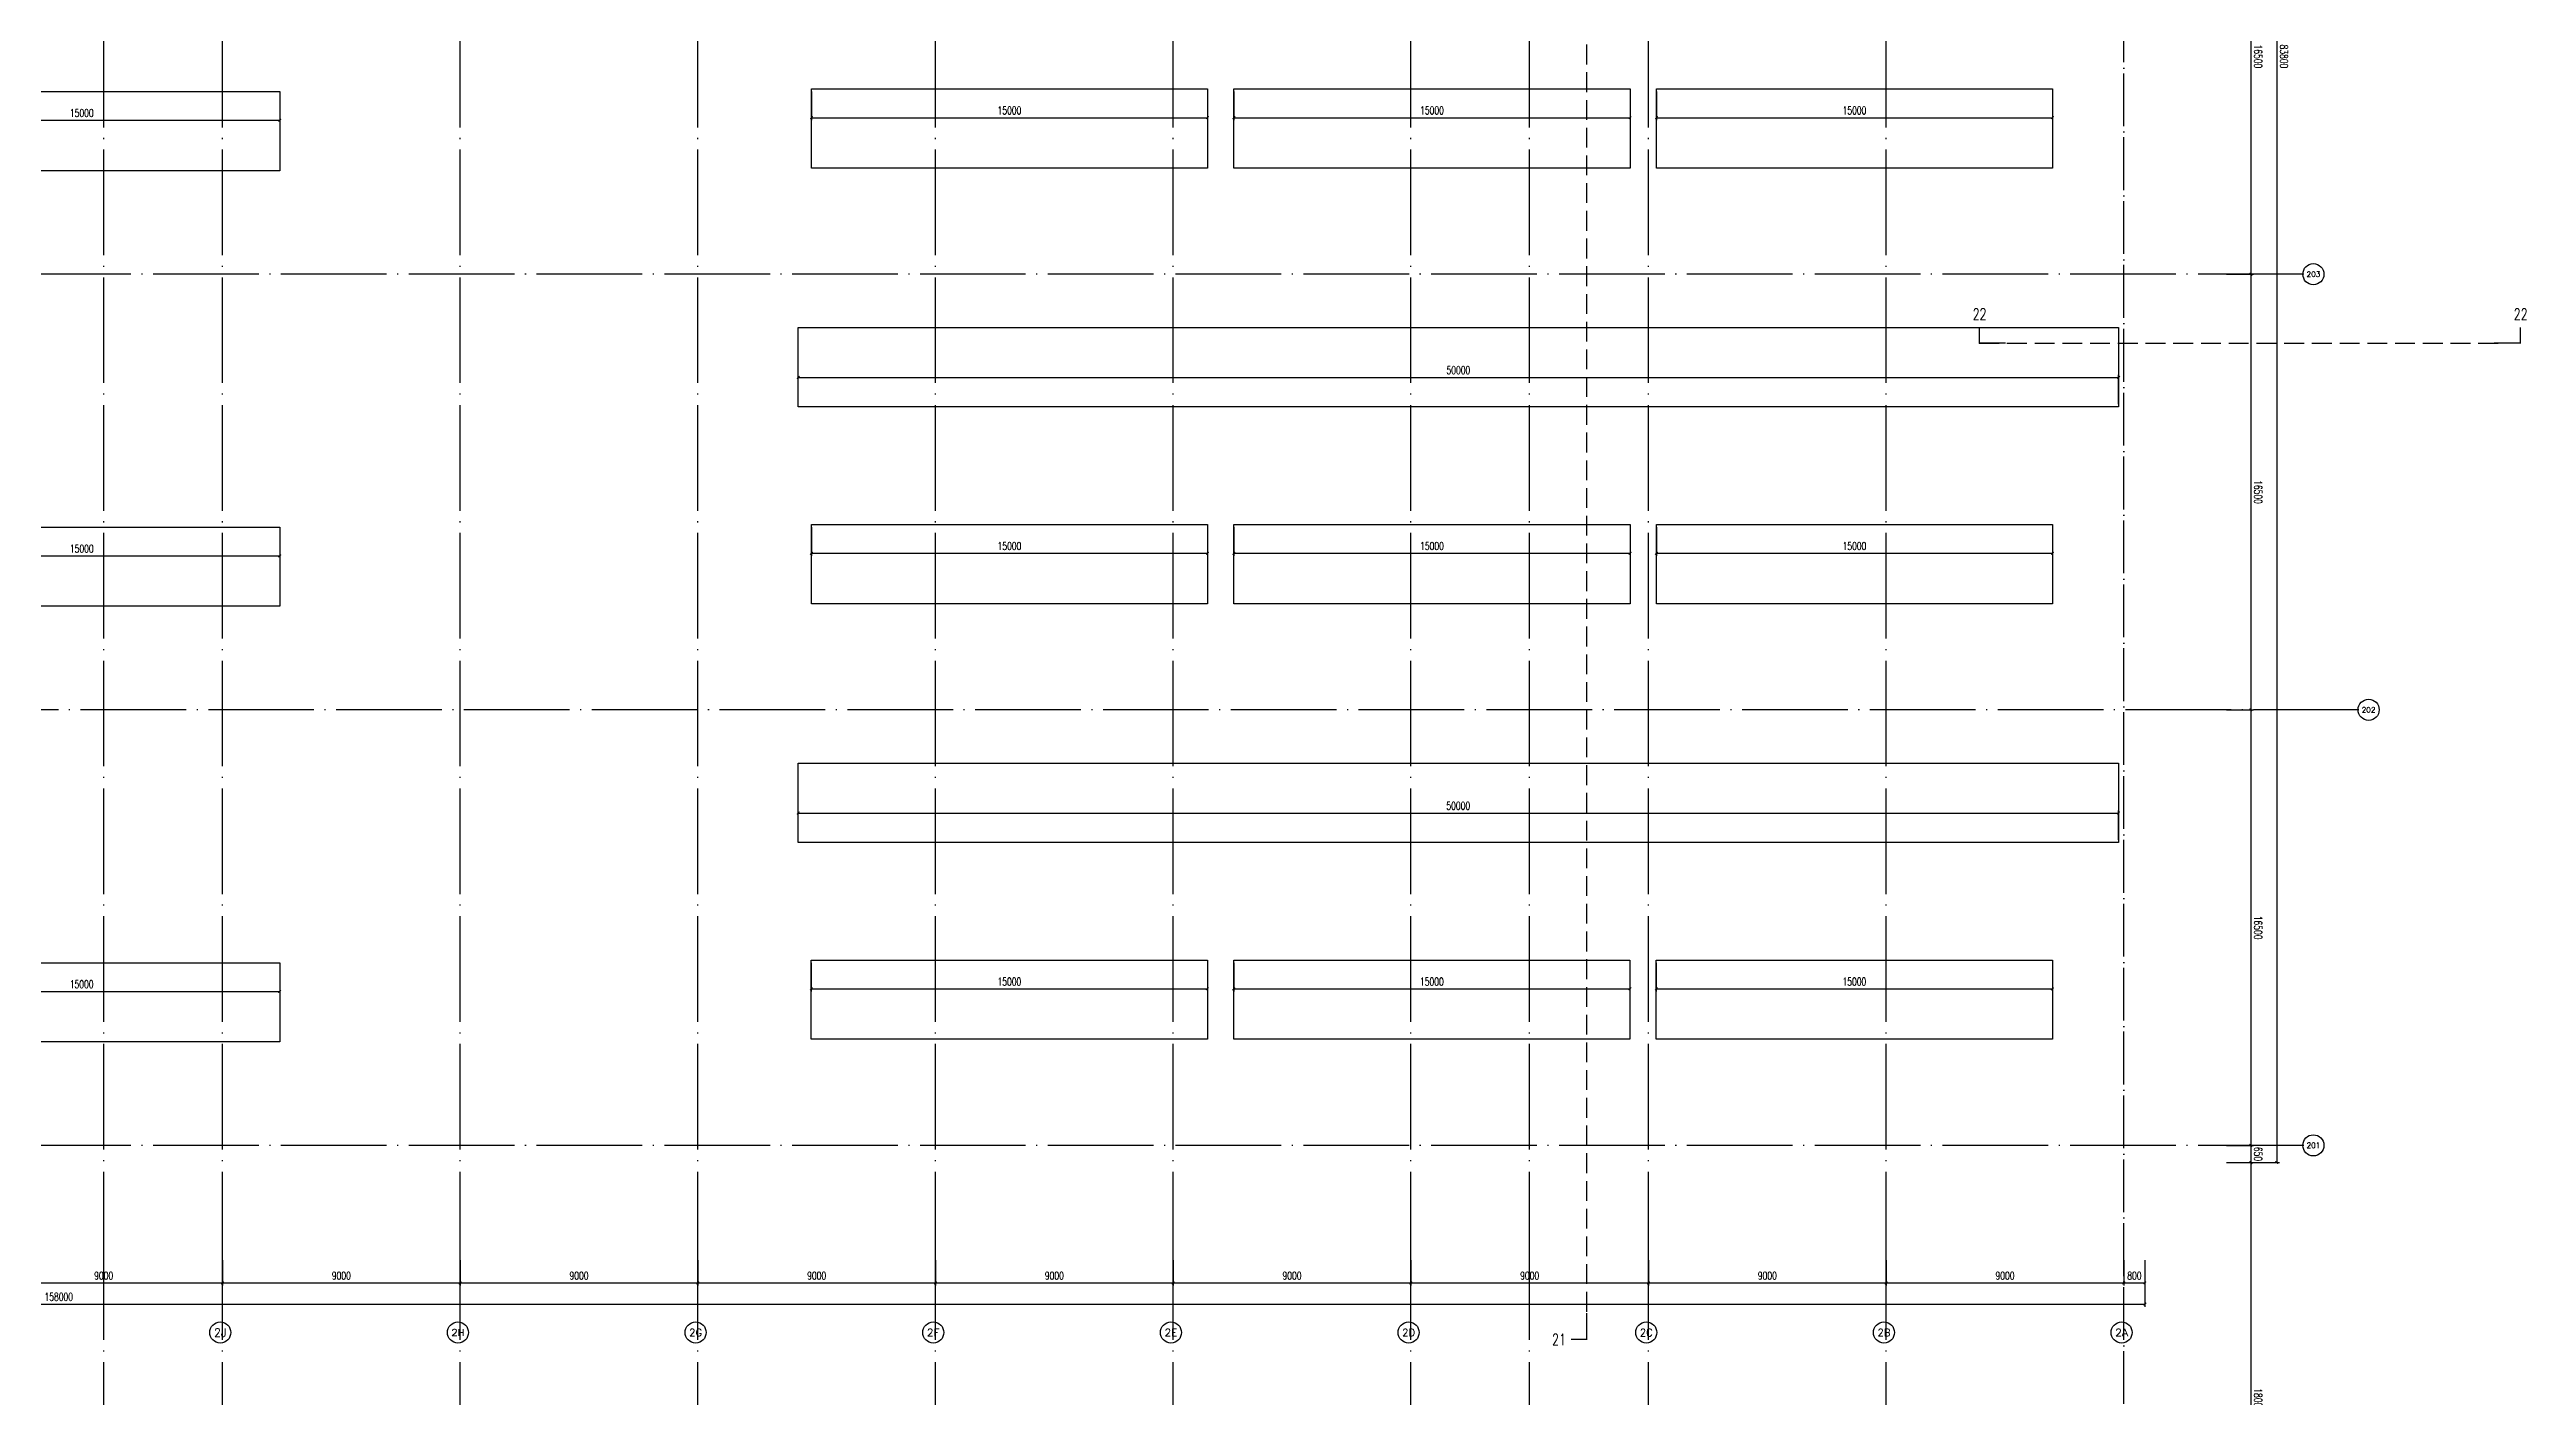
# Model space of a CAD drawing. Extents: x -1313754 to 847533, y 489853 to 941203.
# Drawn here: x -707404 to -613607, y 630559 to 681582 of the extents above; entities that cross this region are included whole.
import ezdxf
from ezdxf.enums import TextEntityAlignment as Align

# ---------------------------------------------------------------- set-up
doc = ezdxf.new("R2010")
doc.units = 0
doc.header["$LTSCALE"] = 1000
doc.header["$MEASUREMENT"] = 0
doc.linetypes.add('DASH', pattern=[0.35, 0.25, -0.1])
doc.linetypes.add('DOTE', pattern=[2.42, 2, -0.2, 0.02, -0.2])
doc.layers.get('Defpoints').update_dxf_attribs({"color": 210})
for name, color, linetype in [('A-AXIS-D', 1, 'Continuous'), ('A-AXIS-DOTE', 14, 'DOTE'), ('A-AXIS-DP', 126, 'Continuous'), ('A-SFCE', 30, 'Continuous'), ('AS-WALL', 40, 'Continuous'), ('DIM_SYMB', 3, 'Continuous'), ('PUB_TEXT', 7, 'Continuous')]:
    doc.layers.add(name, color=color, linetype=linetype)
doc.styles.add('_TCH_AXIS', font='COMPLEX', dxfattribs={"bigfont": 'GBCBIG'})
doc.styles.add('_TCH_DIM_T3', font='SIMPLEX', dxfattribs={"width": 0.705882, "bigfont": 'GBCBIG'})
doc.styles.add('_TCH_LABEL', font='COMPLEX', dxfattribs={"bigfont": 'GBCBIG'})
doc.styles.add('A-DIM_T3', font='SIMPLEX', dxfattribs={"width": 0.705882, "bigfont": 'GBCBIG'})
doc.dimstyles.new('_TCH_ARCH&&100', dxfattribs={"dimtxt": 297.5, "dimasz": 100, "dimexe": 100, "dimexo": 100, "dimgap": 126.25, "dimtad": 1, "dimdec": 0, "dimzin": 0, "dimdsep": 46, "dimtxsty": '_TCH_DIM_T3', "dimblk": 'ARCHTICK', "dimcen": 0.09, "dimclrt": 7, "dimazin": 2, "dimtfac": 1, "dimtdec": 0, "dimtix": 1, "dimtmove": 2, "dimatfit": 3, "dimfxl": 0, "dimtolj": 1, "dimtzin": 0, "dimarcsym": 0})
doc.dimstyles.new('A-DIM&&100', dxfattribs={"dimtxt": 297.5, "dimasz": 100, "dimexe": 100, "dimexo": 100, "dimgap": 126.25, "dimtad": 1, "dimdec": 0, "dimzin": 0, "dimdsep": 46, "dimtxsty": 'A-DIM_T3', "dimblk": 'ARCHTICK', "dimcen": 0.09, "dimclrt": 7, "dimazin": 2, "dimtfac": 1, "dimtdec": 0, "dimtix": 1, "dimtmove": 2, "dimatfit": 3, "dimfxl": 0, "dimtolj": 1, "dimtzin": 0, "dimarcsym": 0})

# ---------------------------------------------------------------- blocks, each defined once
blk = doc.blocks.new('_ArchTick')
at = {"color": 0, "linetype": 'ByBlock', "const_width": 0.4}
blk.add_lwpolyline([(-0.5, -0.5), (0.5, 0.5)], dxfattribs=at)
blk = doc.blocks.new('*D1293')
at = {"layer": 'A-AXIS-D', "color": 0, "lineweight": -2}
for p, q in [((10882, -169100), (10882, -170060)), ((19882, -169100), (19882, -170060)), ((10882, -169960), (19882, -169960))]:
    blk.add_line(p, q, dxfattribs=at)
at = {"layer": 'Defpoints', "color": 0}
for p in [(10882, -169000), (19882, -169000), (19882, -169960)]:
    blk.add_point(p, dxfattribs=at)
at = {"layer": 'A-AXIS-D', "color": 0, "lineweight": -2, "xscale": 100, "yscale": 100, "zscale": 100, "rotation": 180}
blk.add_blockref('_ArchTick', (10882, -169960), dxfattribs=at)
at = {"layer": 'A-AXIS-D', "color": 0, "lineweight": -2, "xscale": 100, "yscale": 100, "zscale": 100}
blk.add_blockref('_ArchTick', (19882, -169960), dxfattribs=at)
at = {"layer": 'A-AXIS-D', "color": 7, "insert": (15382, -169685), "char_height": 297.5, "attachment_point": 5, "style": '_TCH_DIM_T3'}
blk.add_mtext('\\A1;9000', dxfattribs=at)
blk = doc.blocks.new('*D1294')
at = {"layer": 'A-AXIS-D', "color": 0, "lineweight": -2}
for p, q in [((19882, -169100), (19882, -170060)), ((28882, -169100), (28882, -170060)), ((19882, -169960), (28882, -169960))]:
    blk.add_line(p, q, dxfattribs=at)
at = {"layer": 'Defpoints', "color": 0}
for p in [(19882, -169000), (28882, -169000), (28882, -169960)]:
    blk.add_point(p, dxfattribs=at)
at = {"layer": 'A-AXIS-D', "color": 0, "lineweight": -2, "xscale": 100, "yscale": 100, "zscale": 100, "rotation": 180}
blk.add_blockref('_ArchTick', (19882, -169960), dxfattribs=at)
at = {"layer": 'A-AXIS-D', "color": 0, "lineweight": -2, "xscale": 100, "yscale": 100, "zscale": 100}
blk.add_blockref('_ArchTick', (28882, -169960), dxfattribs=at)
at = {"layer": 'A-AXIS-D', "color": 7, "insert": (24382, -169685), "char_height": 297.5, "attachment_point": 5, "style": '_TCH_DIM_T3'}
blk.add_mtext('\\A1;9000', dxfattribs=at)
blk = doc.blocks.new('*D1295')
at = {"layer": 'A-AXIS-D', "color": 0, "lineweight": -2}
for p, q in [((28882, -169100), (28882, -170060)), ((37882, -169100), (37882, -170060)), ((28882, -169960), (37882, -169960))]:
    blk.add_line(p, q, dxfattribs=at)
at = {"layer": 'Defpoints', "color": 0}
for p in [(28882, -169000), (37882, -169000), (37882, -169960)]:
    blk.add_point(p, dxfattribs=at)
at = {"layer": 'A-AXIS-D', "color": 0, "lineweight": -2, "xscale": 100, "yscale": 100, "zscale": 100, "rotation": 180}
blk.add_blockref('_ArchTick', (28882, -169960), dxfattribs=at)
at = {"layer": 'A-AXIS-D', "color": 0, "lineweight": -2, "xscale": 100, "yscale": 100, "zscale": 100}
blk.add_blockref('_ArchTick', (37882, -169960), dxfattribs=at)
at = {"layer": 'A-AXIS-D', "color": 7, "insert": (33382, -169685), "char_height": 297.5, "attachment_point": 5, "style": '_TCH_DIM_T3'}
blk.add_mtext('\\A1;9000', dxfattribs=at)
blk = doc.blocks.new('*D1296')
at = {"layer": 'A-AXIS-D', "color": 0, "lineweight": -2}
for p, q in [((37882, -169100), (37882, -170060)), ((46882, -169100), (46882, -170060)), ((37882, -169960), (46882, -169960))]:
    blk.add_line(p, q, dxfattribs=at)
at = {"layer": 'Defpoints', "color": 0}
for p in [(37882, -169000), (46882, -169000), (46882, -169960)]:
    blk.add_point(p, dxfattribs=at)
at = {"layer": 'A-AXIS-D', "color": 0, "lineweight": -2, "xscale": 100, "yscale": 100, "zscale": 100, "rotation": 180}
blk.add_blockref('_ArchTick', (37882, -169960), dxfattribs=at)
at = {"layer": 'A-AXIS-D', "color": 0, "lineweight": -2, "xscale": 100, "yscale": 100, "zscale": 100}
blk.add_blockref('_ArchTick', (46882, -169960), dxfattribs=at)
at = {"layer": 'A-AXIS-D', "color": 7, "insert": (42382, -169685), "char_height": 297.5, "attachment_point": 5, "style": '_TCH_DIM_T3'}
blk.add_mtext('\\A1;9000', dxfattribs=at)
blk = doc.blocks.new('*D1297')
at = {"layer": 'A-AXIS-D', "color": 0, "lineweight": -2}
for p, q in [((46882, -169100), (46882, -170060)), ((55882, -169100), (55882, -170060)), ((46882, -169960), (55882, -169960))]:
    blk.add_line(p, q, dxfattribs=at)
at = {"layer": 'Defpoints', "color": 0}
for p in [(46882, -169000), (55882, -169000), (55882, -169960)]:
    blk.add_point(p, dxfattribs=at)
at = {"layer": 'A-AXIS-D', "color": 0, "lineweight": -2, "xscale": 100, "yscale": 100, "zscale": 100, "rotation": 180}
blk.add_blockref('_ArchTick', (46882, -169960), dxfattribs=at)
at = {"layer": 'A-AXIS-D', "color": 0, "lineweight": -2, "xscale": 100, "yscale": 100, "zscale": 100}
blk.add_blockref('_ArchTick', (55882, -169960), dxfattribs=at)
at = {"layer": 'A-AXIS-D', "color": 7, "insert": (51382, -169685), "char_height": 297.5, "attachment_point": 5, "style": '_TCH_DIM_T3'}
blk.add_mtext('\\A1;9000', dxfattribs=at)
blk = doc.blocks.new('*D1298')
at = {"layer": 'A-AXIS-D', "color": 0, "lineweight": -2}
for p, q in [((55882, -169100), (55882, -170060)), ((64882, -169100), (64882, -170060)), ((55882, -169960), (64882, -169960))]:
    blk.add_line(p, q, dxfattribs=at)
at = {"layer": 'Defpoints', "color": 0}
for p in [(55882, -169000), (64882, -169000), (64882, -169960)]:
    blk.add_point(p, dxfattribs=at)
at = {"layer": 'A-AXIS-D', "color": 0, "lineweight": -2, "xscale": 100, "yscale": 100, "zscale": 100, "rotation": 180}
blk.add_blockref('_ArchTick', (55882, -169960), dxfattribs=at)
at = {"layer": 'A-AXIS-D', "color": 0, "lineweight": -2, "xscale": 100, "yscale": 100, "zscale": 100}
blk.add_blockref('_ArchTick', (64882, -169960), dxfattribs=at)
at = {"layer": 'A-AXIS-D', "color": 7, "insert": (60382, -169685), "char_height": 297.5, "attachment_point": 5, "style": '_TCH_DIM_T3'}
blk.add_mtext('\\A1;9000', dxfattribs=at)
blk = doc.blocks.new('*D1299')
at = {"layer": 'A-AXIS-D', "color": 0, "lineweight": -2}
for p, q in [((64882, -169100), (64882, -170060)), ((73882, -169100), (73882, -170060)), ((64882, -169960), (73882, -169960))]:
    blk.add_line(p, q, dxfattribs=at)
at = {"layer": 'Defpoints', "color": 0}
for p in [(64882, -169000), (73882, -169000), (73882, -169960)]:
    blk.add_point(p, dxfattribs=at)
at = {"layer": 'A-AXIS-D', "color": 0, "lineweight": -2, "xscale": 100, "yscale": 100, "zscale": 100, "rotation": 180}
blk.add_blockref('_ArchTick', (64882, -169960), dxfattribs=at)
at = {"layer": 'A-AXIS-D', "color": 0, "lineweight": -2, "xscale": 100, "yscale": 100, "zscale": 100}
blk.add_blockref('_ArchTick', (73882, -169960), dxfattribs=at)
at = {"layer": 'A-AXIS-D', "color": 7, "insert": (69382, -169685), "char_height": 297.5, "attachment_point": 5, "style": '_TCH_DIM_T3'}
blk.add_mtext('\\A1;9000', dxfattribs=at)
blk = doc.blocks.new('*D1300')
at = {"layer": 'A-AXIS-D', "color": 0, "lineweight": -2}
for p, q in [((73882, -169100), (73882, -170060)), ((82882, -169100), (82882, -170060)), ((73882, -169960), (82882, -169960))]:
    blk.add_line(p, q, dxfattribs=at)
at = {"layer": 'Defpoints', "color": 0}
for p in [(73882, -169000), (82882, -169000), (82882, -169960)]:
    blk.add_point(p, dxfattribs=at)
at = {"layer": 'A-AXIS-D', "color": 0, "lineweight": -2, "xscale": 100, "yscale": 100, "zscale": 100, "rotation": 180}
blk.add_blockref('_ArchTick', (73882, -169960), dxfattribs=at)
at = {"layer": 'A-AXIS-D', "color": 0, "lineweight": -2, "xscale": 100, "yscale": 100, "zscale": 100}
blk.add_blockref('_ArchTick', (82882, -169960), dxfattribs=at)
at = {"layer": 'A-AXIS-D', "color": 7, "insert": (78382, -169685), "char_height": 297.5, "attachment_point": 5, "style": '_TCH_DIM_T3'}
blk.add_mtext('\\A1;9000', dxfattribs=at)
blk = doc.blocks.new('*D1301')
at = {"layer": 'A-AXIS-D', "color": 0, "lineweight": -2}
for p, q in [((82882, -169100), (82882, -170060)), ((91882, -169100), (91882, -170060)), ((82882, -169960), (91882, -169960))]:
    blk.add_line(p, q, dxfattribs=at)
at = {"layer": 'Defpoints', "color": 0}
for p in [(82882, -169000), (91882, -169000), (91882, -169960)]:
    blk.add_point(p, dxfattribs=at)
at = {"layer": 'A-AXIS-D', "color": 0, "lineweight": -2, "xscale": 100, "yscale": 100, "zscale": 100, "rotation": 180}
blk.add_blockref('_ArchTick', (82882, -169960), dxfattribs=at)
at = {"layer": 'A-AXIS-D', "color": 0, "lineweight": -2, "xscale": 100, "yscale": 100, "zscale": 100}
blk.add_blockref('_ArchTick', (91882, -169960), dxfattribs=at)
at = {"layer": 'A-AXIS-D', "color": 7, "insert": (87382, -169685), "char_height": 297.5, "attachment_point": 5, "style": '_TCH_DIM_T3'}
blk.add_mtext('\\A1;9000', dxfattribs=at)
blk = doc.blocks.new('*D1302')
at = {"layer": 'A-AXIS-D', "color": 0, "lineweight": -2}
for p, q in [((91882, -169100), (91882, -170060)), ((92682, -169100), (92682, -170060)), ((91882, -169960), (92682, -169960))]:
    blk.add_line(p, q, dxfattribs=at)
at = {"layer": 'Defpoints', "color": 0}
for p in [(91882, -169000), (92682, -169000), (92682, -169960)]:
    blk.add_point(p, dxfattribs=at)
at = {"layer": 'A-AXIS-D', "color": 0, "lineweight": -2, "xscale": 100, "yscale": 100, "zscale": 100, "rotation": 180}
blk.add_blockref('_ArchTick', (91882, -169960), dxfattribs=at)
at = {"layer": 'A-AXIS-D', "color": 0, "lineweight": -2, "xscale": 100, "yscale": 100, "zscale": 100}
blk.add_blockref('_ArchTick', (92682, -169960), dxfattribs=at)
at = {"layer": 'A-AXIS-D', "color": 7, "insert": (92282, -169685), "char_height": 297.5, "attachment_point": 5, "style": '_TCH_DIM_T3'}
blk.add_mtext('\\A1;800', dxfattribs=at)
blk = doc.blocks.new('*D1321')
at = {"layer": 'A-AXIS-D', "color": 0, "lineweight": -2}
for p, q in [((95776, -115250), (96792, -115250)), ((96692, -115250), (96692, -131750)), ((95776, -131750), (96792, -131750))]:
    blk.add_line(p, q, dxfattribs=at)
at = {"layer": 'Defpoints', "color": 0}
for p in [(95676, -115250), (95676, -131750), (96692, -131750)]:
    blk.add_point(p, dxfattribs=at)
at = {"layer": 'A-AXIS-D', "color": 0, "lineweight": -2, "xscale": 100, "yscale": 100, "zscale": 100}
for p, rotation in [((96692, -115250), 90), ((96692, -131750), 270)]:
    blk.add_blockref('_ArchTick', p, dxfattribs=dict(at, rotation=rotation))
at = {"layer": 'A-AXIS-D', "color": 7, "insert": (96967, -123500), "char_height": 297.5, "attachment_point": 5, "rotation": 270, "style": 'A-DIM_T3'}
blk.add_mtext('\\A1;16500', dxfattribs=at)
blk = doc.blocks.new('*D1322')
at = {"layer": 'A-AXIS-D', "color": 0, "lineweight": -2}
for p, q in [((95776, -131750), (96792, -131750)), ((96692, -131750), (96692, -148250)), ((95776, -148250), (96792, -148250))]:
    blk.add_line(p, q, dxfattribs=at)
at = {"layer": 'Defpoints', "color": 0}
for p in [(95676, -131750), (95676, -148250), (96692, -148250)]:
    blk.add_point(p, dxfattribs=at)
at = {"layer": 'A-AXIS-D', "color": 0, "lineweight": -2, "xscale": 100, "yscale": 100, "zscale": 100}
for p, rotation in [((96692, -131750), 90), ((96692, -148250), 270)]:
    blk.add_blockref('_ArchTick', p, dxfattribs=dict(at, rotation=rotation))
at = {"layer": 'A-AXIS-D', "color": 7, "insert": (96967, -140000), "char_height": 297.5, "attachment_point": 5, "rotation": 270, "style": 'A-DIM_T3'}
blk.add_mtext('\\A1;16500', dxfattribs=at)
blk = doc.blocks.new('*D1323')
at = {"layer": 'A-AXIS-D', "color": 0, "lineweight": -2}
for p, q in [((95776, -148250), (96792, -148250)), ((96692, -148250), (96692, -164750)), ((95776, -164750), (96792, -164750))]:
    blk.add_line(p, q, dxfattribs=at)
at = {"layer": 'Defpoints', "color": 0}
for p in [(95676, -148250), (95676, -164750), (96692, -164750)]:
    blk.add_point(p, dxfattribs=at)
at = {"layer": 'A-AXIS-D', "color": 0, "lineweight": -2, "xscale": 100, "yscale": 100, "zscale": 100}
for p, rotation in [((96692, -148250), 90), ((96692, -164750), 270)]:
    blk.add_blockref('_ArchTick', p, dxfattribs=dict(at, rotation=rotation))
at = {"layer": 'A-AXIS-D', "color": 7, "insert": (96967, -156500), "char_height": 297.5, "attachment_point": 5, "rotation": 270, "style": 'A-DIM_T3'}
blk.add_mtext('\\A1;16500', dxfattribs=at)
blk = doc.blocks.new('*D1324')
at = {"layer": 'A-AXIS-D', "color": 0, "lineweight": -2}
for p, q in [((95776, -164750), (96792, -164750)), ((96692, -164750), (96692, -165400)), ((95776, -165400), (96792, -165400))]:
    blk.add_line(p, q, dxfattribs=at)
at = {"layer": 'Defpoints', "color": 0}
for p in [(95676, -164750), (95676, -165400), (96692, -165400)]:
    blk.add_point(p, dxfattribs=at)
at = {"layer": 'A-AXIS-D', "color": 0, "lineweight": -2, "xscale": 100, "yscale": 100, "zscale": 100}
for p, rotation in [((96692, -164750), 90), ((96692, -165400), 270)]:
    blk.add_blockref('_ArchTick', p, dxfattribs=dict(at, rotation=rotation))
at = {"layer": 'A-AXIS-D', "color": 7, "insert": (96967, -165075), "char_height": 297.5, "attachment_point": 5, "rotation": 270, "style": 'A-DIM_T3'}
blk.add_mtext('\\A1;650', dxfattribs=at)
blk = doc.blocks.new('*D1325')
at = {"layer": 'A-AXIS-D', "color": 0, "lineweight": -2}
for p, q in [((95776, -165400), (96792, -165400)), ((96692, -165400), (96692, -183400)), ((95776, -183400), (96792, -183400))]:
    blk.add_line(p, q, dxfattribs=at)
at = {"layer": 'Defpoints', "color": 0}
for p in [(95676, -165400), (95676, -183400), (96692, -183400)]:
    blk.add_point(p, dxfattribs=at)
at = {"layer": 'A-AXIS-D', "color": 0, "lineweight": -2, "xscale": 100, "yscale": 100, "zscale": 100}
for p, rotation in [((96692, -165400), 90), ((96692, -183400), 270)]:
    blk.add_blockref('_ArchTick', p, dxfattribs=dict(at, rotation=rotation))
at = {"layer": 'A-AXIS-D', "color": 7, "insert": (96967, -174400), "char_height": 297.5, "attachment_point": 5, "rotation": 270, "style": 'A-DIM_T3'}
blk.add_mtext('\\A1;18000', dxfattribs=at)
blk = doc.blocks.new('*D1384')
at = {"layer": 'A-AXIS-D', "color": 0, "lineweight": -2}
for p, q in [((-65318, -169200), (-65318, -170860)), ((92682, -169200), (92682, -170860)), ((-65318, -170760), (92682, -170760))]:
    blk.add_line(p, q, dxfattribs=at)
at = {"layer": 'Defpoints', "color": 0}
for p in [(-65318, -169100), (92682, -169100), (92682, -170760)]:
    blk.add_point(p, dxfattribs=at)
at = {"layer": 'A-AXIS-D', "color": 0, "lineweight": -2, "xscale": 100, "yscale": 100, "zscale": 100, "rotation": 180}
blk.add_blockref('_ArchTick', (-65318, -170760), dxfattribs=at)
at = {"layer": 'A-AXIS-D', "color": 0, "lineweight": -2, "xscale": 100, "yscale": 100, "zscale": 100}
blk.add_blockref('_ArchTick', (92682, -170760), dxfattribs=at)
at = {"layer": 'A-AXIS-D', "color": 7, "insert": (13682, -170485), "char_height": 297.5, "attachment_point": 5, "style": '_TCH_DIM_T3'}
blk.add_mtext('\\A1;158000', dxfattribs=at)
blk = doc.blocks.new('*D1405')
at = {"layer": 'A-AXIS-D', "color": 0, "lineweight": -2}
for p, q in [((95876, -81600), (97772, -81600)), ((97672, -81600), (97672, -165400)), ((95876, -165400), (97772, -165400))]:
    blk.add_line(p, q, dxfattribs=at)
at = {"layer": 'Defpoints', "color": 0}
for p in [(95776, -81600), (95776, -165400), (97672, -165400)]:
    blk.add_point(p, dxfattribs=at)
at = {"layer": 'A-AXIS-D', "color": 0, "lineweight": -2, "xscale": 100, "yscale": 100, "zscale": 100}
for p, rotation in [((97672, -81600), 90), ((97672, -165400), 270)]:
    blk.add_blockref('_ArchTick', p, dxfattribs=dict(at, rotation=rotation))
at = {"layer": 'A-AXIS-D', "color": 7, "insert": (97947, -123500), "char_height": 297.5, "attachment_point": 5, "rotation": 270, "style": '_TCH_DIM_T3'}
blk.add_mtext('\\A1;83800', dxfattribs=at)
blk = doc.blocks.new('*D2321')
at = {"layer": 'A-AXIS-DP', "color": 0, "lineweight": -2}
for p, q in [((-144054, 715580), (-144054, 714490)), ((-129054, 715580), (-129054, 714490)), ((-144054, 714590), (-129054, 714590))]:
    blk.add_line(p, q, dxfattribs=at)
at = {"layer": 'Defpoints', "color": 0}
for p in [(-144054, 715680), (-129054, 715680), (-129054, 714590)]:
    blk.add_point(p, dxfattribs=at)
at = {"layer": 'A-AXIS-DP', "color": 0, "lineweight": -2, "xscale": 100, "yscale": 100, "zscale": 100, "rotation": 180}
blk.add_blockref('_ArchTick', (-144054, 714590), dxfattribs=at)
at = {"layer": 'A-AXIS-DP', "color": 0, "lineweight": -2, "xscale": 100, "yscale": 100, "zscale": 100}
blk.add_blockref('_ArchTick', (-129054, 714590), dxfattribs=at)
at = {"layer": 'A-AXIS-DP', "color": 7, "insert": (-136554, 714865), "char_height": 297.5, "attachment_point": 5, "style": '_TCH_DIM_T3'}
blk.add_mtext('\\A1;15000', dxfattribs=at)
blk = doc.blocks.new('*D2322')
at = {"layer": 'A-AXIS-DP', "color": 0, "lineweight": -2}
for p, q in [((-179054, 719270), (-179054, 720380)), ((-129054, 719270), (-129054, 720380)), ((-179054, 720280), (-129054, 720280))]:
    blk.add_line(p, q, dxfattribs=at)
at = {"layer": 'Defpoints', "color": 0}
for p in [(-129054, 720280), (-179054, 719170), (-129054, 719170)]:
    blk.add_point(p, dxfattribs=at)
at = {"layer": 'A-AXIS-DP', "color": 0, "lineweight": -2, "xscale": 100, "yscale": 100, "zscale": 100, "rotation": 180}
blk.add_blockref('_ArchTick', (-179054, 720280), dxfattribs=at)
at = {"layer": 'A-AXIS-DP', "color": 0, "lineweight": -2, "xscale": 100, "yscale": 100, "zscale": 100}
blk.add_blockref('_ArchTick', (-129054, 720280), dxfattribs=at)
at = {"layer": 'A-AXIS-DP', "color": 7, "insert": (-154054, 720555), "char_height": 297.5, "attachment_point": 5, "style": '_TCH_DIM_T3'}
blk.add_mtext('\\A1;50000', dxfattribs=at)
blk = doc.blocks.new('dote')
at = {"layer": 'A-AXIS-D'}
for centre in [(99061.5, -131748.9), (101151.5, -148248.9), (99061.5, -164748.9), (19797.3, -171838.9), (28797.3, -171838.9), (37797.3, -171838.9), (46797.3, -171838.9), (55797.3, -171838.9), (64797.3, -171838.9), (73797.3, -171838.9), (82797.3, -171838.9), (91797.3, -171838.9)]:
    blk.add_circle(centre, 400, dxfattribs=at)
at = {"layer": 'A-AXIS-DOTE'}
blk.add_line((91882.2, -264080), (91882.2, 36662.3), dxfattribs=at)
at = {"layer": 'A-AXIS-DOTE', "ltscale": 2}
for p, q in [((15382.2, -169748.9), (15382.2, -75950)), ((19882.2, -169748.9), (19882.2, -75950)), ((28882.2, -169748.9), (28882.2, -75950)), ((37882.2, -169748.9), (37882.2, -75950)), ((46882.2, -169748.9), (46882.2, -75950)), ((55882.2, -169748.9), (55882.2, -75950)), ((64882.2, -169748.9), (64882.2, -75950)), ((69382.2, -169748.9), (69382.2, -75950)), ((73882.2, -169748.9), (73882.2, -75950)), ((82882.2, -169748.9), (82882.2, -75950)), ((98696.4, -131750), (-75513.6, -131750)), ((100786.4, -148250), (-75513.6, -148250)), ((98696.4, -164750), (-75513.6, -164750)), ((15382.2, -264080), (15382.2, -167560.7)), ((19882.2, -264080), (19882.2, -167560.7)), ((28882.2, -264080), (28882.2, -167560.7)), ((37882.2, -264080), (37882.2, -167560.7)), ((46882.2, -264080), (46882.2, -167560.7)), ((55882.2, -264080), (55882.2, -167560.7)), ((64882.2, -264080), (64882.2, -167560.7)), ((69382.2, -264080), (69382.2, -167560.7)), ((73882.2, -264080), (73882.2, -167560.7)), ((82882.2, -264080), (82882.2, -167560.7))]:
    blk.add_line(p, q, dxfattribs=at)
at = {"layer": 'DIM_SYMB', "linetype": 'DASH', "ltscale": 3}
for points in [[(71542.3, -172100), (71542.3, -75175)], [(86406.4, -134360.9), (106296.4, -134360.9)]]:
    blk.add_lwpolyline(points, dxfattribs=at)
at = {"layer": 'DIM_SYMB', "const_width": 50}
for points in [[(86406.4, -133760.9), (86406.4, -134360.9), (87406.4, -134360.9)], [(105896.4, -134360.9), (106896.4, -134360.9), (106896.4, -133760.9)], [(70942.3, -172100), (71542.3, -172100), (71542.3, -171100)]]:
    blk.add_lwpolyline(points, dxfattribs=at)
at = {"layer": 'PUB_TEXT', "style": '_TCH_AXIS'}
for s, height, p, p2 in [('203', 202.97, (98800.5, -131850.4), (99322.4, -131850.4)), ('202', 202.97, (100890.5, -148350.4), (101412.4, -148350.4)), ('201', 220.59, (98804.1, -164859.2), (99318.8, -164859.2)), ('2J', 314.07, (19565.5, -171995.9), (20029.1, -171995.9)), ('2H', 260.31, (28549.4, -171969), (29045.2, -171969)), ('2G', 270.86, (37552.2, -171974.3), (38042.4, -171974.3)), ('2F', 282.17, (46555.4, -171980), (47039.2, -171980)), ('2E', 282.17, (55555.4, -171980), (56039.2, -171980)), ('2D', 276.42, (64553.8, -171977.1), (65040.8, -171977.1)), ('2C', 288.12, (73557.2, -171982.9), (74037.4, -171982.9)), ('2B', 276.42, (82553.8, -171977.1), (83040.8, -171977.1)), ('2A', 270.86, (91552.2, -171974.3), (92042.4, -171974.3))]:
    blk.add_text(s, height=height, dxfattribs=at).set_placement(p, p2, align=Align.FIT)
at = {"layer": 'PUB_TEXT', "style": '_TCH_LABEL', "width": 0.705882}
for s, p in [('22', (86163.5, -133473.4)), ('22', (106653.5, -133473.4)), ('21', (70235.2, -172312.5))]:
    blk.add_text(s, height=425, dxfattribs=at).set_placement(p)
at = {"layer": 'A-AXIS-D'}
for base, p1, p2, dimstyle, picture, middle in [((97671.9, -165400), (95776.4, -81600), (95776.4, -165400), '_TCH_ARCH&&100', '*D1405', (97946.9, -123500)), ((96692.2, -131750), (95676.4, -115250), (95676.4, -131750), 'A-DIM&&100', '*D1321', (96967.2, -123500)), ((96692.2, -148250), (95676.4, -131750), (95676.4, -148250), 'A-DIM&&100', '*D1322', (96967.2, -140000)), ((96692.2, -164750), (95676.4, -148250), (95676.4, -164750), 'A-DIM&&100', '*D1323', (96967.2, -156500)), ((96692.2, -165400), (95676.4, -164750), (95676.4, -165400), 'A-DIM&&100', '*D1324', (96967.2, -165075)), ((96692.2, -183400), (95676.4, -165400), (95676.4, -183400), 'A-DIM&&100', '*D1325', (96967.2, -174400))]:
    dim = blk.add_linear_dim(base=base, p1=p1, p2=p2, angle=270, dimstyle=dimstyle, override={"dimgap": 0}, dxfattribs=at)
    dim.commit()
    dim.dimension.update_dxf_attribs({"geometry": picture, "text_midpoint": middle, "dimtype": 161, "text_rotation": 270})
for base, p1, p2, picture, middle in [((92682.2, -170760), (-65317.8, -169100), (92682.2, -169100), '*D1384', (13682.2, -170485)), ((19882.2, -169960), (10882.2, -169000), (19882.2, -169000), '*D1293', (15382.2, -169685)), ((28882.2, -169960), (19882.2, -169000), (28882.2, -169000), '*D1294', (24382.2, -169685)), ((37882.2, -169960), (28882.2, -169000), (37882.2, -169000), '*D1295', (33382.2, -169685)), ((46882.2, -169960), (37882.2, -169000), (46882.2, -169000), '*D1296', (42382.2, -169685)), ((55882.2, -169960), (46882.2, -169000), (55882.2, -169000), '*D1297', (51382.2, -169685)), ((64882.2, -169960), (55882.2, -169000), (64882.2, -169000), '*D1298', (60382.2, -169685)), ((73882.2, -169960), (64882.2, -169000), (73882.2, -169000), '*D1299', (69382.2, -169685)), ((82882.2, -169960), (73882.2, -169000), (82882.2, -169000), '*D1300', (78382.2, -169685)), ((91882.2, -169960), (82882.2, -169000), (91882.2, -169000), '*D1301', (87382.2, -169685)), ((92682.2, -169960), (91882.2, -169000), (92682.2, -169000), '*D1302', (92282.2, -169685))]:
    dim = blk.add_linear_dim(base=base, p1=p1, p2=p2, angle=0, dimstyle='_TCH_ARCH&&100', override={"dimgap": 0}, dxfattribs=at)
    dim.commit()
    dim.dimension.update_dxf_attribs({"geometry": picture, "text_midpoint": middle, "dimtype": 161})
blk = doc.blocks.new('w42332')
at = {"layer": 'A-SFCE', "color": 5}
blk.add_lwpolyline([(-144054.2, 715680), (-129054.2, 715680), (-129054.2, 712680), (-144054.2, 712680)], close=True, dxfattribs=at)
at = {"layer": 'A-AXIS-DP', "color": 1}
dim = blk.add_aligned_dim(p1=(-144054.2, 715680), p2=(-129054.2, 715680), distance=-1090, dimstyle='_TCH_ARCH&&100', dxfattribs=at)
dim.commit()
dim.dimension.update_dxf_attribs({"geometry": '*D2321', "text_midpoint": (-136554.2, 714865)})
blk = doc.blocks.new('w42342132')
at = {"layer": 'A-SFCE', "color": 5}
blk.add_lwpolyline([(-179054.2, 722170), (-129054.2, 722170), (-129054.2, 719170), (-179054.2, 719170)], close=True, dxfattribs=at)
at = {"layer": 'A-AXIS-DP', "color": 1}
dim = blk.add_aligned_dim(p1=(-179054.2, 719170), p2=(-129054.2, 719170), distance=1110, dimstyle='_TCH_ARCH&&100', dxfattribs=at)
dim.commit()
dim.dimension.update_dxf_attribs({"geometry": '*D2322', "text_midpoint": (-154054.2, 720555)})
blk = doc.blocks.new('4234324333332222')
at = {"layer": 'A-SFCE'}
for name, p in [('w42332', (-34500, 0)), ('w42332', (-18500, 0)), ('w42332', (-2500, 0)), ('w42332', (-69630, -100)), ('w42342132', (0, -15530)), ('w42332', (-69630, -16600)), ('w42332', (-34500, -16500)), ('w42332', (-18500, -16500)), ('w42332', (-2500, -16500)), ('w42342132', (-4, -32030)), ('w42332', (-69634, -33100)), ('w42332', (-34504, -33000)), ('w42332', (-18504, -33000)), ('w42332', (-2504, -33000))]:
    blk.add_blockref(name, p, dxfattribs=at)

msp = doc.modelspace()

# ---------------------------------------------------------------- block references
at = {"layer": 'A-SFCE'}
msp.add_blockref('4234324333332222', (-500000, -35590), dxfattribs=at)
at = {"layer": 'AS-WALL'}
msp.add_blockref('dote', (-720736.4, 804820), dxfattribs=at)

doc.saveas('drawing.dxf')
